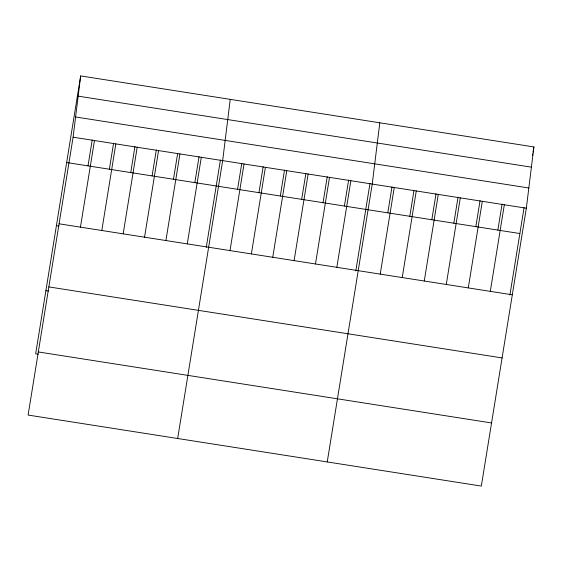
<?xml version="1.0" encoding="UTF-8"?>
<svg xmlns="http://www.w3.org/2000/svg" width="562" height="562" viewBox="0 0 562 562"><rect width="100%" height="100%" fill="white"/><g stroke="black" fill="none" stroke-linecap="round" stroke-linejoin="round"><path stroke-width="0.84" d="M73.102 137.198L80.668 75.926L533.9 146.935L526.334 208.207L481.332 486.074L28.1 415.065L73.102 137.198L526.334 208.207M230.237 99.362L222.671 160.627L177.669 438.493M379.8 122.79L372.241 184.062L327.232 461.929M80.668 75.926L35.666 353.793L38.23 354.2M88.009 165.881L92.217 139.896M80.443 227.146L94.472 140.542M109.372 169.225L113.58 143.247M101.813 230.497L115.835 143.893M130.742 172.576L134.95 146.591M123.176 233.841L137.205 147.237M152.105 175.92L156.313 149.942M144.546 237.192L158.568 150.588M173.475 179.271L177.683 153.285M165.909 240.536L179.938 153.932M194.838 182.615L199.046 156.636M187.279 243.887L201.301 157.283M206.261 247.399L220.416 159.987M237.571 189.31L241.779 163.331M230.013 250.582L244.034 163.978M258.942 192.661L263.149 166.682M251.376 253.933L265.405 167.321M280.305 196.012L284.512 170.026M272.746 257.277L286.775 170.672M301.675 199.355L305.883 173.377M294.109 260.627L308.138 174.016M323.038 202.706L327.246 176.721M315.479 263.971L329.508 177.367M344.408 206.05L348.616 180.072M336.842 267.322L350.871 180.711M355.823 270.835L369.986 183.416M387.787 212.85L391.995 186.865M380.228 274.115L394.25 187.511M409.803 216.293L414.011 190.314M402.237 277.565L416.266 190.961M431.82 219.742L436.028 193.764M424.254 281.014L438.283 194.41M453.829 223.191L458.037 197.213M446.27 284.463L460.292 197.859M475.845 226.641L480.053 200.662M468.279 287.913L482.308 201.308M497.862 230.09L502.07 204.111M490.296 291.362L504.325 204.758M509.924 294.973L524.079 207.561M532.495 155.597L532.776 153.862M533.057 152.133L533.9 146.935M78.174 96.144L531.406 167.153M75.603 116.98L528.835 187.989M66.639 162.53L519.871 233.539M59.08 223.802L512.312 294.811M56.418 225.65L58.982 226.05M48.852 286.915L502.084 357.924M45.887 290.68L48.451 291.081M38.321 351.945L491.553 422.954"/></g></svg>
